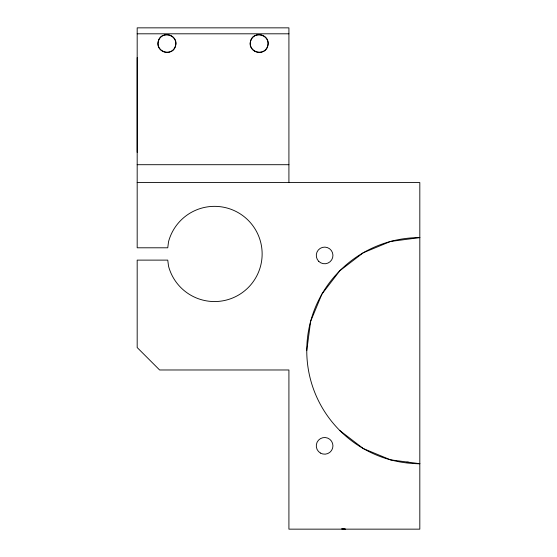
<?xml version="1.0" encoding="UTF-8"?>
<svg xmlns="http://www.w3.org/2000/svg" width="557" height="557" viewBox="0 0 557 557"><rect width="100%" height="100%" fill="white"/><g stroke="black" fill="none" stroke-linecap="round" stroke-linejoin="round"><path stroke-width="0.84" d="M137.182 152.326L137.182 57.601M306.761 350.645L310.618 321.382L321.911 294.117L339.874 270.702L363.289 252.739L390.554 241.446L419.818 237.595A113.05 113.05 0 0 0 306.761 350.645A113.05 113.05 0 0 0 419.818 463.696L414.951 463.598M137.182 33.803L288.916 33.803M137.182 164.705L288.916 164.705M137.182 182.557L419.818 182.557L419.818 529.15L288.916 529.15L288.916 369.98L159.615 369.98L137.182 347.547L137.182 260.119L167.748 260.119L168.555 266.274A47.603 47.603 0 0 0 241.842 292.947A47.603 47.603 0 0 0 241.842 214.96A47.603 47.603 0 0 0 168.555 241.634L167.748 247.795L137.182 247.795L137.182 27.85L288.916 27.85L288.916 182.557M415.466 237.595L419.818 237.595M406.777 462.213L408.518 462.213M415.585 463.577L419.818 463.577M341.845 528.885L345.431 529.15L341.921 528.878M419.108 463.605L390.554 459.845L363.289 448.552L339.874 430.589M158.313 41.225C154.93 52.191 173.011 57.03 175.559 45.848C178.943 34.882 160.862 30.043 158.313 41.225M250.539 41.225C247.155 52.191 265.236 57.03 267.785 45.848C271.168 34.882 253.087 30.043 250.539 41.225M318.722 261.33A8.327 8.327 0 0 0 332.661 257.599A8.327 8.327 0 0 0 322.461 247.399A8.327 8.327 0 0 0 318.722 261.33M320.449 453.064A8.327 8.327 0 0 0 332.947 445.851A8.327 8.327 0 0 0 320.449 438.631A8.327 8.327 0 0 0 320.449 453.064M162.47 51.265A8.926 8.926 0 0 0 175.859 43.537A8.926 8.926 0 0 0 162.47 35.808A8.926 8.926 0 0 0 162.47 51.265M254.702 51.265A8.926 8.926 0 0 0 268.091 43.537A8.926 8.926 0 0 0 254.702 35.808A8.926 8.926 0 0 0 254.702 51.265"/></g></svg>
